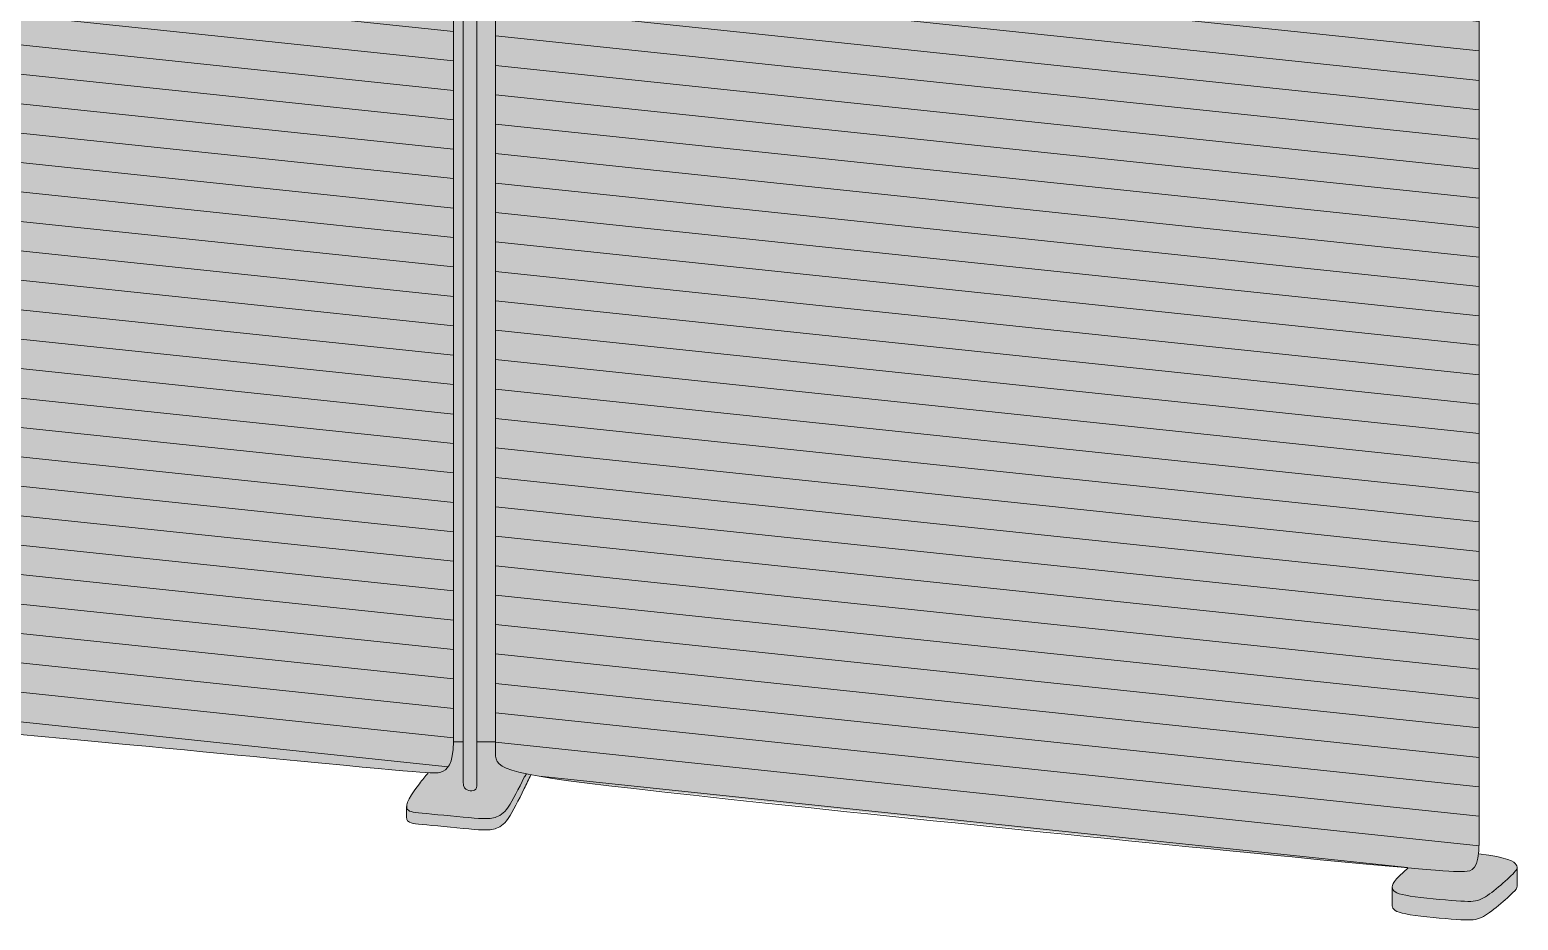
# Model space of a CAD drawing. Header units: millimetres. Extents: x -23380 to 52531, y -5628 to 1041.
# Drawn here: x 44306 to 45436, y -5611 to -4935 of the extents above; entities that cross this region are included whole.
import ezdxf

# ---------------------------------------------------------------- set-up
doc = ezdxf.new("R2010")
doc.units = ezdxf.units.MM
for name, color, linetype, lineweight in [('drawing', 7, 'Continuous', 5), ('hatch', 9, 'Continuous', 5), ('ropes', 7, 'Continuous', 0)]:
    doc.layers.add(name, color=color, linetype=linetype, lineweight=lineweight)

msp = doc.modelspace()

# ---------------------------------------------------------------- hatches: boundary and pattern name
at = {"layer": 'hatch'}
for points in [[(44627.6, -4338.4), (44627.6, -5475.7), (44627.5, -5477.3), (44627.5, -5478.8), (44627.4, -5480.2), (44627.3, -5481.6), (44627.2, -5482.9), (44627.1, -5484.1), (44626.9, -5485.3), (44626.7, -5486.3), (44626.5, -5487.4), (44626.3, -5488.3), (44626, -5489.3), (44625.9, -5489.7), (44625.8, -5490.1), (44625.6, -5490.5), (44625.5, -5490.9), (44625.3, -5491.3), (44625.2, -5491.7), (44625, -5492), (44624.9, -5492.4), (44624.7, -5492.7), (44624.5, -5493), (44624.4, -5493.4), (44624.2, -5493.7), (44624, -5493.9), (44623.8, -5494.2), (44623.6, -5494.5), (44623.5, -5494.8), (44623.3, -5495), (44623.1, -5495.2), (44622.9, -5495.5), (44622.7, -5495.7), (44622.5, -5495.9), (44622.3, -5496.1), (44622.1, -5496.3), (44621.9, -5496.5), (44621.7, -5496.7), (44621.5, -5496.8), (44621.2, -5497), (44621, -5497.1), (44620.8, -5497.3), (44620.6, -5497.4), (44620.4, -5497.6), (44620.2, -5497.7), (44619.9, -5497.8), (44619.7, -5497.9), (44619.5, -5498.1), (44619.3, -5498.2), (44619.1, -5498.3), (44618.8, -5498.4), (44618.4, -5498.5), (44617.9, -5498.7), (44617.6, -5498.8), (44617.3, -5498.9), (44617.2, -5498.9), (44617, -5499), (44616.8, -5499), (44616.6, -5499.1), (44616.5, -5499.1), (44616.3, -5499.1), (44616.1, -5499.2), (44615.9, -5499.2), (44615.4, -5499.3), (44614.9, -5499.3), (44614.4, -5499.3), (44613.8, -5499.4), (44613.1, -5499.4), (44612.3, -5499.4), (44610.6, -5499.3), (44608.5, -5499.2), (44595.7, -5498.3), (43893, -5431.8), (43889.9, -5431.5), (43887.6, -5431.1), (43886.8, -5431), (43886.1, -5430.9), (43885.8, -5430.8), (43885.6, -5430.7), (43885.3, -5430.7), (43885.1, -5430.6), (43885, -5430.6), (43885, -5430.5), (43884.9, -5430.5), (43884.8, -5430.5), (43884.7, -5430.5), (43884.7, -5430.4), (43884.6, -5430.4), (43884.6, -5430.4), (43884.5, -5430.3), (43884.4, -5430.3), (43884.4, -5430.3), (43884.4, -5430.2), (43884.3, -5430.2), (43884.3, -5430.2), (43884.2, -5430.1), (43884.2, -5430.1), (43884.1, -5430), (43884, -5430), (43884, -5429.9), (43883.9, -5429.8), (43883.8, -5429.7), (43883.7, -5429.6), (43883.7, -5429.5), (43883.6, -5429.5), (43883.6, -5429.4), (43883.5, -5429.3), (43883.4, -5429.2), (43883.4, -5429.1), (43883.3, -5429), (43883.3, -5428.8), (43883.2, -5428.7), (43883.2, -5428.6), (43883.2, -5428.5), (43883.1, -5428.4), (43883.1, -5428.2), (43883, -5428.1), (43883, -5427.9), (43883, -5427.8), (43882.9, -5427.5), (43882.8, -5427.1), (43882.8, -5426.8), (43882.7, -5426.4), (43882.7, -5426), (43882.6, -5425.1), (43882.6, -5424.1), (43882.5, -5421.7), (43882.5, -5415.2), (43882.5, -4277), (43884.1, -4277.3), (43885.3, -4277.5), (43886.6, -4277.7), (43890.8, -4278.1), (44611.9, -4340.3), (44617.6, -4340.6), (44619.3, -4340.6), (44619.9, -4340.6), (44620.5, -4340.6), (44620.9, -4340.6), (44621.3, -4340.6), (44621.6, -4340.5), (44621.9, -4340.5), (44622.4, -4340.4), (44622.8, -4340.3), (44623.2, -4340.3), (44623.6, -4340.2), (44624, -4340), (44624.4, -4339.9), (44624.8, -4339.8), (44625.1, -4339.7), (44625.5, -4339.5), (44625.8, -4339.4), (44626.1, -4339.2), (44626.4, -4339.1), (44626.6, -4339), (44626.7, -4338.9), (44626.9, -4338.8), (44627, -4338.7), (44627.2, -4338.6), (44627.3, -4338.5), (44627.4, -4338.4)], [(44635, -4348.2), (44635, -5475.7), (44627.6, -5475.7), (44627.6, -4347.5)], [(44645.3, -4349.2), (44645.3, -5509), (44645.3, -5509.2), (44645.3, -5509.5), (44645.3, -5509.6), (44645.3, -5509.7), (44645.3, -5509.8), (44645.3, -5509.9), (44645.3, -5510), (44645.2, -5510.1), (44645.2, -5510.1), (44645.2, -5510.2), (44645.2, -5510.3), (44645.2, -5510.4), (44645.1, -5510.5), (44645.1, -5510.6), (44645.1, -5510.7), (44645.1, -5510.7), (44645, -5510.8), (44645, -5510.9), (44645, -5511), (44645, -5511), (44644.9, -5511.1), (44644.9, -5511.2), (44644.8, -5511.2), (44644.8, -5511.3), (44644.8, -5511.4), (44644.7, -5511.4), (44644.7, -5511.5), (44644.7, -5511.5), (44644.6, -5511.6), (44644.6, -5511.6), (44644.5, -5511.7), (44644.5, -5511.7), (44644.4, -5511.8), (44644.4, -5511.8), (44644.3, -5511.9), (44644.3, -5511.9), (44644.2, -5512), (44644.2, -5512), (44644.1, -5512.1), (44644.1, -5512.1), (44644, -5512.1), (44644, -5512.2), (44643.9, -5512.2), (44643.8, -5512.2), (44643.8, -5512.3), (44643.7, -5512.3), (44643.7, -5512.3), (44643.6, -5512.4), (44643.5, -5512.4), (44643.5, -5512.4), (44643.4, -5512.4), (44643.4, -5512.5), (44643.2, -5512.5), (44643.1, -5512.6), (44643, -5512.6), (44642.8, -5512.6), (44642.7, -5512.7), (44642.6, -5512.7), (44642.4, -5512.7), (44642.3, -5512.7), (44642.2, -5512.8), (44642, -5512.8), (44641.9, -5512.8), (44641.8, -5512.8), (44641.6, -5512.8), (44641.5, -5512.8), (44641.3, -5512.8), (44641.2, -5512.8), (44641, -5512.8), (44640.9, -5512.8), (44640.7, -5512.8), (44640.5, -5512.8), (44640.2, -5512.7), (44639.9, -5512.7), (44639.6, -5512.6), (44639.3, -5512.6), (44639, -5512.5), (44638.7, -5512.4), (44638.4, -5512.3), (44638.1, -5512.2), (44637.8, -5512.1), (44637.7, -5512.1), (44637.5, -5512), (44637.4, -5511.9), (44637.3, -5511.9), (44637.2, -5511.9), (44637.2, -5511.8), (44637.1, -5511.8), (44637, -5511.8), (44637, -5511.7), (44636.9, -5511.7), (44636.8, -5511.6), (44636.8, -5511.6), (44636.7, -5511.5), (44636.6, -5511.5), (44636.6, -5511.4), (44636.5, -5511.4), (44636.4, -5511.3), (44636.4, -5511.2), (44636.3, -5511.2), (44636.3, -5511.1), (44636.2, -5511), (44636.1, -5510.9), (44636.1, -5510.9), (44636, -5510.8), (44636, -5510.7), (44635.9, -5510.6), (44635.9, -5510.5), (44635.8, -5510.4), (44635.8, -5510.3), (44635.7, -5510.2), (44635.7, -5510.1), (44635.6, -5510), (44635.6, -5509.9), (44635.6, -5509.8), (44635.5, -5509.7), (44635.5, -5509.5), (44635.4, -5509.4), (44635.4, -5509.3), (44635.4, -5509.1), (44635.3, -5509), (44635.3, -5508.9), (44635.2, -5508.5), (44635.2, -5508.2), (44635.1, -5507.9), (44635.1, -5507.5), (44635.1, -5507.1), (44635.1, -5506.7), (44635, -5506.3), (44635, -5505.8), (44635, -5475.7), (44635, -4348.2)], [(44645.3, -5475.7), (44645.3, -4349.2), (44659.6, -4350.7), (44659.6, -5475.7)], [(45406.5, -4409.5), (45406.5, -5550.8), (45406.5, -5553.7), (45406.4, -5556.3), (45406.2, -5558.6), (45406.1, -5559.7), (45406, -5560.8), (45405.9, -5562), (45405.7, -5563.1), (45405.5, -5564.1), (45405.3, -5565.1), (45405.1, -5566), (45405, -5566.4), (45404.8, -5566.8), (45404.7, -5567.2), (45404.6, -5567.6), (45404.5, -5568), (45404.3, -5568.3), (45404.2, -5568.7), (45404, -5569), (45403.9, -5569.3), (45403.7, -5569.6), (45403.6, -5569.9), (45403.4, -5570.1), (45403.3, -5570.4), (45403.1, -5570.6), (45402.9, -5570.9), (45402.8, -5571.1), (45402.6, -5571.3), (45402.4, -5571.5), (45402.3, -5571.7), (45402.1, -5571.9), (45402, -5572), (45401.9, -5572.1), (45401.8, -5572.1), (45401.7, -5572.2), (45401.6, -5572.3), (45401.5, -5572.4), (45401.4, -5572.4), (45401.4, -5572.5), (45401.3, -5572.6), (45401.2, -5572.6), (45401, -5572.8), (45400.8, -5572.9), (45400.6, -5573), (45400.4, -5573.1), (45400.2, -5573.2), (45400, -5573.3), (45399.8, -5573.4), (45399.6, -5573.4), (45399.4, -5573.5), (45399.2, -5573.6), (45399, -5573.6), (45398.8, -5573.7), (45398.6, -5573.7), (45398.4, -5573.8), (45398.2, -5573.8), (45398, -5573.8), (45397.8, -5573.9), (45397.4, -5573.9), (45396.9, -5574), (45395.3, -5574.1), (45393.1, -5574.2), (45392.2, -5574.2), (45389.7, -5574.1), (45386.1, -5574), (45373.9, -5573.2), (45264.5, -5563.1), (44724, -5506.4), (44702.6, -5503.4), (44693.9, -5502.1), (44686.5, -5500.7), (44683.1, -5500.1), (44679.2, -5499.2), (44675.8, -5498.4), (44674.2, -5498), (44672.8, -5497.6), (44671.4, -5497.1), (44670.2, -5496.7), (44669, -5496.3), (44667.9, -5495.9), (44666.9, -5495.4), (44666.5, -5495.2), (44666, -5495), (44665.6, -5494.8), (44665.2, -5494.5), (44664.8, -5494.3), (44664.4, -5494.1), (44664.1, -5493.9), (44663.8, -5493.6), (44663.4, -5493.4), (44663.1, -5493.2), (44662.8, -5492.9), (44662.6, -5492.7), (44662.3, -5492.5), (44662.2, -5492.3), (44662.1, -5492.2), (44662, -5492.1), (44661.9, -5492), (44661.7, -5491.9), (44661.6, -5491.7), (44661.5, -5491.6), (44661.4, -5491.5), (44661.3, -5491.4), (44661.3, -5491.2), (44661.2, -5491.1), (44661.1, -5491), (44661, -5490.8), (44660.9, -5490.7), (44660.8, -5490.6), (44660.8, -5490.5), (44660.7, -5490.3), (44660.6, -5490.2), (44660.6, -5490.1), (44660.5, -5489.9), (44660.4, -5489.8), (44660.4, -5489.7), (44660.3, -5489.5), (44660.3, -5489.4), (44660.2, -5489.1), (44660.1, -5488.8), (44660, -5488.6), (44659.9, -5488.3), (44659.9, -5488), (44659.8, -5487.7), (44659.8, -5487.4), (44659.7, -5487.1), (44659.7, -5486.8), (44659.7, -5486.5), (44659.6, -5486.2), (44659.6, -5485.5), (44659.6, -5484.9), (44659.6, -5484.2), (44659.6, -5475.7), (44659.6, -4348), (44660.3, -4348.2), (44661.1, -4348.4), (44662.8, -4348.7), (44664, -4348.8), (44665.4, -4349), (44669.5, -4349.5), (45390.7, -4411.6), (45396.3, -4411.9), (45398, -4412), (45398.7, -4412), (45399.2, -4412), (45399.7, -4412), (45400, -4411.9), (45400.4, -4411.9), (45400.7, -4411.8), (45401.1, -4411.8), (45401.6, -4411.7), (45402, -4411.6), (45402.5, -4411.5), (45402.9, -4411.4), (45403.3, -4411.2), (45403.7, -4411.1), (45404, -4411), (45404.4, -4410.8), (45404.6, -4410.7), (45404.7, -4410.7), (45404.9, -4410.6), (45405.1, -4410.5), (45405.2, -4410.4), (45405.4, -4410.3), (45405.5, -4410.2), (45405.7, -4410.1), (45405.8, -4410), (45406, -4409.9), (45406.1, -4409.8), (45406.3, -4409.7), (45406.4, -4409.6)], [(44635, -5475.7), (44635, -5505.8), (44635, -5506.3), (44635.1, -5506.7), (44635.1, -5507.1), (44635.1, -5507.5), (44635.1, -5507.9), (44635.2, -5508.2), (44635.2, -5508.5), (44635.3, -5508.9), (44635.3, -5509), (44635.4, -5509.1), (44635.4, -5509.3), (44635.4, -5509.4), (44635.5, -5509.5), (44635.5, -5509.7), (44635.6, -5509.8), (44635.6, -5509.9), (44635.6, -5510), (44635.7, -5510.1), (44635.7, -5510.2), (44635.8, -5510.3), (44635.8, -5510.4), (44635.9, -5510.5), (44635.9, -5510.6), (44636, -5510.7), (44636, -5510.8), (44636.1, -5510.9), (44636.1, -5510.9), (44636.2, -5511), (44636.3, -5511.1), (44636.3, -5511.2), (44636.4, -5511.2), (44636.4, -5511.3), (44636.5, -5511.4), (44636.6, -5511.4), (44636.6, -5511.5), (44636.7, -5511.5), (44636.8, -5511.6), (44636.8, -5511.6), (44636.9, -5511.7), (44637, -5511.7), (44637, -5511.8), (44637.1, -5511.8), (44637.2, -5511.8), (44637.2, -5511.9), (44637.3, -5511.9), (44637.4, -5511.9), (44637.5, -5512), (44637.7, -5512.1), (44637.8, -5512.1), (44638.1, -5512.2), (44638.4, -5512.3), (44638.7, -5512.4), (44639, -5512.5), (44639.3, -5512.6), (44639.6, -5512.6), (44639.9, -5512.7), (44640.2, -5512.7), (44640.5, -5512.8), (44640.7, -5512.8), (44640.9, -5512.8), (44641, -5512.8), (44641.2, -5512.8), (44641.3, -5512.8), (44641.5, -5512.8), (44641.6, -5512.8), (44641.8, -5512.8), (44641.9, -5512.8), (44642, -5512.8), (44642.2, -5512.8), (44642.3, -5512.7), (44642.4, -5512.7), (44642.6, -5512.7), (44642.7, -5512.7), (44642.8, -5512.6), (44643, -5512.6), (44643.1, -5512.6), (44643.2, -5512.5), (44643.4, -5512.5), (44643.4, -5512.4), (44643.5, -5512.4), (44643.5, -5512.4), (44643.6, -5512.4), (44643.7, -5512.3), (44643.7, -5512.3), (44643.8, -5512.3), (44643.8, -5512.2), (44643.9, -5512.2), (44644, -5512.2), (44644, -5512.1), (44644.1, -5512.1), (44644.1, -5512.1), (44644.2, -5512), (44644.2, -5512), (44644.3, -5511.9), (44644.3, -5511.9), (44644.4, -5511.8), (44644.4, -5511.8), (44644.5, -5511.7), (44644.5, -5511.7), (44644.6, -5511.6), (44644.6, -5511.6), (44644.7, -5511.5), (44644.7, -5511.5), (44644.7, -5511.4), (44644.8, -5511.4), (44644.8, -5511.3), (44644.8, -5511.2), (44644.9, -5511.2), (44644.9, -5511.1), (44645, -5511), (44645, -5511), (44645, -5510.9), (44645, -5510.8), (44645.1, -5510.7), (44645.1, -5510.7), (44645.1, -5510.6), (44645.1, -5510.5), (44645.2, -5510.4), (44645.2, -5510.3), (44645.2, -5510.2), (44645.2, -5510.1), (44645.2, -5510.1), (44645.3, -5510), (44645.3, -5509.9), (44645.3, -5509.8), (44645.3, -5509.7), (44645.3, -5509.6), (44645.3, -5509.5), (44645.3, -5509.2), (44645.3, -5509), (44645.3, -5475.7), (44659.6, -5475.7), (44659.6, -5484.2), (44659.6, -5484.9), (44659.6, -5485.5), (44659.6, -5486.2), (44659.7, -5486.5), (44659.7, -5486.8), (44659.7, -5487.1), (44659.8, -5487.4), (44659.8, -5487.7), (44659.9, -5488), (44659.9, -5488.3), (44660, -5488.6), (44660.1, -5488.8), (44660.2, -5489.1), (44660.3, -5489.4), (44660.3, -5489.5), (44660.4, -5489.7), (44660.4, -5489.8), (44660.5, -5489.9), (44660.6, -5490.1), (44660.6, -5490.2), (44660.7, -5490.3), (44660.8, -5490.5), (44660.8, -5490.6), (44660.9, -5490.7), (44661, -5490.8), (44661.1, -5491), (44661.2, -5491.1), (44661.3, -5491.2), (44661.3, -5491.4), (44661.4, -5491.5), (44661.5, -5491.6), (44661.6, -5491.7), (44661.7, -5491.9), (44661.9, -5492), (44662, -5492.1), (44662.1, -5492.2), (44662.2, -5492.3), (44662.3, -5492.5), (44662.6, -5492.7), (44662.8, -5492.9), (44663.1, -5493.2), (44663.4, -5493.4), (44663.8, -5493.6), (44664.1, -5493.9), (44664.4, -5494.1), (44664.8, -5494.3), (44665.2, -5494.5), (44665.6, -5494.8), (44666, -5495), (44666.5, -5495.2), (44666.9, -5495.4), (44667.9, -5495.9), (44669, -5496.3), (44670.2, -5496.7), (44671.4, -5497.1), (44672.8, -5497.6), (44674.2, -5498), (44675.8, -5498.4), (44679.2, -5499.2), (44683.1, -5500.1), (44681.4, -5502.6), (44675.1, -5515.2), (44673.5, -5518.1), (44672.1, -5520.7), (44671.3, -5521.9), (44670.6, -5523.1), (44669.9, -5524.2), (44669.2, -5525.2), (44668.5, -5526.1), (44668.2, -5526.6), (44667.9, -5527), (44667.5, -5527.4), (44667.2, -5527.8), (44666.9, -5528.2), (44666.5, -5528.5), (44666.2, -5528.8), (44665.9, -5529.1), (44665.6, -5529.4), (44665.3, -5529.7), (44664.9, -5530), (44664.6, -5530.3), (44664.3, -5530.5), (44664, -5530.7), (44663.7, -5531), (44663.4, -5531.2), (44663.1, -5531.4), (44662.8, -5531.5), (44662.5, -5531.7), (44662.2, -5531.9), (44661.9, -5532), (44661.6, -5532.2), (44661.3, -5532.3), (44661, -5532.4), (44660.7, -5532.6), (44660.4, -5532.7), (44659.8, -5532.9), (44659.2, -5533.1), (44658.6, -5533.3), (44658, -5533.4), (44657.7, -5533.5), (44657.4, -5533.6), (44657.1, -5533.6), (44656.8, -5533.7), (44656.4, -5533.7), (44656.1, -5533.8), (44655.4, -5533.9), (44654.6, -5533.9), (44653.7, -5534), (44652.8, -5534), (44651.8, -5534), (44649.5, -5534), (44646.6, -5533.8), (44643.3, -5533.6), (44601.1, -5529.6), (44598.8, -5529.3), (44597.8, -5529.2), (44597, -5529), (44596.6, -5528.9), (44596.2, -5528.9), (44595.8, -5528.8), (44595.5, -5528.7), (44595.2, -5528.6), (44595, -5528.5), (44594.9, -5528.5), (44594.8, -5528.4), (44594.6, -5528.4), (44594.5, -5528.3), (44594.4, -5528.2), (44594.2, -5528.2), (44594.1, -5528.1), (44594, -5528), (44593.9, -5528), (44593.8, -5527.9), (44593.7, -5527.8), (44593.6, -5527.8), (44593.5, -5527.7), (44593.4, -5527.6), (44593.3, -5527.5), (44593.2, -5527.4), (44593.1, -5527.4), (44593.1, -5527.3), (44593, -5527.2), (44592.9, -5527.1), (44592.8, -5527), (44592.7, -5526.9), (44592.7, -5526.8), (44592.7, -5526.8), (44592.6, -5526.7), (44592.6, -5526.7), (44592.6, -5526.6), (44592.5, -5526.5), (44592.5, -5526.5), (44592.5, -5526.4), (44592.4, -5526.4), (44592.4, -5526.3), (44592.4, -5526.2), (44592.4, -5526.2), (44592.3, -5526.1), (44592.3, -5526), (44592.3, -5525.9), (44592.3, -5525.9), (44592.2, -5525.8), (44592.2, -5525.7), (44592.2, -5525.7), (44592.2, -5525.6), (44592.2, -5525.5), (44592.2, -5525.4), (44592.2, -5525.3), (44592.1, -5525.2), (44592.1, -5525.2), (44592.1, -5525.1), (44592.1, -5525), (44592.1, -5524.9), (44592.1, -5524.8), (44592.1, -5524.7), (44592.1, -5524.6), (44592.1, -5524.5), (44592.1, -5524.3), (44592.1, -5524.2), (44592.2, -5524), (44592.2, -5523.9), (44592.2, -5523.8), (44592.2, -5523.6), (44592.2, -5523.5), (44592.3, -5523.3), (44592.3, -5523.1), (44592.4, -5523), (44592.4, -5522.6), (44592.6, -5522.3), (44592.7, -5521.9), (44592.8, -5521.5), (44593, -5521.1), (44593.2, -5520.7), (44593.4, -5520.2), (44593.6, -5519.7), (44593.8, -5519.3), (44594.1, -5518.8), (44594.7, -5517.7), (44595.4, -5516.5), (44596.2, -5515.3), (44597.1, -5513.9), (44598.1, -5512.5), (44599.2, -5510.9), (44601.8, -5507.5), (44608.5, -5499.2), (44610.6, -5499.3), (44612.3, -5499.4), (44613.1, -5499.4), (44613.8, -5499.4), (44614.4, -5499.3), (44614.9, -5499.3), (44615.4, -5499.3), (44615.9, -5499.2), (44616.1, -5499.2), (44616.3, -5499.1), (44616.5, -5499.1), (44616.6, -5499.1), (44616.8, -5499), (44617, -5499), (44617.2, -5498.9), (44617.3, -5498.9), (44617.6, -5498.8), (44617.9, -5498.7), (44618.4, -5498.5), (44618.8, -5498.4), (44619.1, -5498.3), (44619.3, -5498.2), (44619.5, -5498.1), (44619.7, -5497.9), (44619.9, -5497.8), (44620.2, -5497.7), (44620.4, -5497.6), (44620.6, -5497.4), (44620.8, -5497.3), (44621, -5497.1), (44621.2, -5497), (44621.5, -5496.8), (44621.7, -5496.7), (44621.9, -5496.5), (44622.1, -5496.3), (44622.3, -5496.1), (44622.5, -5495.9), (44622.7, -5495.7), (44622.9, -5495.5), (44623.1, -5495.2), (44623.3, -5495), (44623.5, -5494.8), (44623.6, -5494.5), (44623.8, -5494.2), (44624, -5493.9), (44624.2, -5493.7), (44624.4, -5493.4), (44624.5, -5493), (44624.7, -5492.7), (44624.9, -5492.4), (44625, -5492), (44625.2, -5491.7), (44625.3, -5491.3), (44625.5, -5490.9), (44625.6, -5490.5), (44625.8, -5490.1), (44625.9, -5489.7), (44626, -5489.3), (44626.3, -5488.3), (44626.5, -5487.4), (44626.7, -5486.3), (44626.9, -5485.3), (44627.1, -5484.1), (44627.2, -5482.9), (44627.3, -5481.6), (44627.4, -5480.2), (44627.5, -5478.8), (44627.5, -5477.3), (44627.6, -5475.7)], [(44683.1, -5500.1), (44686.5, -5500.7), (44681.4, -5511.1), (44675.1, -5523.8), (44673.5, -5526.6), (44672.1, -5529.3), (44671.3, -5530.5), (44670.6, -5531.7), (44669.9, -5532.8), (44669.2, -5533.8), (44668.5, -5534.7), (44668.2, -5535.2), (44667.9, -5535.6), (44667.5, -5536), (44667.2, -5536.4), (44666.9, -5536.7), (44666.5, -5537.1), (44666.2, -5537.4), (44665.9, -5537.7), (44665.6, -5538), (44665.3, -5538.3), (44664.9, -5538.6), (44664.6, -5538.9), (44664.3, -5539.1), (44664, -5539.3), (44663.7, -5539.5), (44663.4, -5539.7), (44663.1, -5539.9), (44662.8, -5540.1), (44662.5, -5540.3), (44662.2, -5540.5), (44661.9, -5540.6), (44661.6, -5540.8), (44661.3, -5540.9), (44661, -5541), (44660.7, -5541.2), (44660.4, -5541.3), (44659.8, -5541.5), (44659.2, -5541.7), (44658.6, -5541.9), (44658, -5542), (44657.7, -5542.1), (44657.4, -5542.1), (44657.1, -5542.2), (44656.8, -5542.3), (44656.4, -5542.3), (44656.1, -5542.4), (44655.4, -5542.5), (44654.6, -5542.5), (44653.7, -5542.6), (44652.8, -5542.6), (44651.8, -5542.6), (44649.5, -5542.5), (44646.6, -5542.4), (44643.3, -5542.2), (44601.1, -5538.2), (44598.8, -5537.9), (44597.8, -5537.8), (44597, -5537.6), (44596.6, -5537.5), (44596.2, -5537.4), (44595.8, -5537.4), (44595.5, -5537.3), (44595.2, -5537.2), (44595, -5537.1), (44594.9, -5537.1), (44594.8, -5537), (44594.6, -5536.9), (44594.5, -5536.9), (44594.4, -5536.8), (44594.2, -5536.8), (44594.1, -5536.7), (44594, -5536.6), (44593.9, -5536.6), (44593.8, -5536.5), (44593.7, -5536.4), (44593.6, -5536.4), (44593.5, -5536.3), (44593.4, -5536.2), (44593.3, -5536.1), (44593.2, -5536), (44593.1, -5536), (44593.1, -5535.9), (44593, -5535.8), (44592.9, -5535.7), (44592.8, -5535.6), (44592.7, -5535.5), (44592.7, -5535.4), (44592.7, -5535.4), (44592.6, -5535.3), (44592.6, -5535.3), (44592.6, -5535.2), (44592.5, -5535.1), (44592.5, -5535.1), (44592.5, -5535), (44592.4, -5534.9), (44592.4, -5534.9), (44592.4, -5534.8), (44592.4, -5534.7), (44592.3, -5534.7), (44592.3, -5534.6), (44592.3, -5534.5), (44592.3, -5534.5), (44592.2, -5534.4), (44592.2, -5534.3), (44592.2, -5534.2), (44592.2, -5534.2), (44592.2, -5534.1), (44592.2, -5534), (44592.2, -5533.9), (44592.1, -5533.8), (44592.1, -5533.8), (44592.1, -5533.7), (44592.1, -5533.6), (44592.1, -5533.5), (44592.1, -5533.4), (44592.1, -5533.3), (44592.1, -5524.8), (44592.1, -5524.9), (44592.1, -5525), (44592.1, -5525.1), (44592.1, -5525.2), (44592.1, -5525.2), (44592.1, -5525.3), (44592.2, -5525.4), (44592.2, -5525.5), (44592.2, -5525.6), (44592.2, -5525.6), (44592.2, -5525.7), (44592.2, -5525.8), (44592.3, -5525.8), (44592.3, -5525.9), (44592.3, -5526), (44592.3, -5526.1), (44592.3, -5526.1), (44592.4, -5526.2), (44592.4, -5526.3), (44592.4, -5526.3), (44592.5, -5526.4), (44592.5, -5526.4), (44592.5, -5526.5), (44592.5, -5526.6), (44592.6, -5526.6), (44592.6, -5526.7), (44592.6, -5526.7), (44592.7, -5526.8), (44592.8, -5526.9), (44592.8, -5527), (44592.9, -5527.1), (44593, -5527.2), (44593.1, -5527.3), (44593.1, -5527.4), (44593.2, -5527.4), (44593.3, -5527.5), (44593.4, -5527.6), (44593.5, -5527.7), (44593.6, -5527.8), (44593.7, -5527.8), (44593.8, -5527.9), (44593.9, -5528), (44594, -5528), (44594.1, -5528.1), (44594.2, -5528.2), (44594.4, -5528.2), (44594.5, -5528.3), (44594.6, -5528.4), (44594.8, -5528.4), (44594.9, -5528.5), (44595, -5528.5), (44595.2, -5528.6), (44595.5, -5528.7), (44595.8, -5528.8), (44596.2, -5528.9), (44596.6, -5528.9), (44597, -5529), (44597.8, -5529.2), (44598.8, -5529.3), (44601.1, -5529.6), (44643.3, -5533.6), (44646.6, -5533.8), (44649.5, -5534), (44651.8, -5534), (44652.8, -5534), (44653.7, -5534), (44654.6, -5533.9), (44655.4, -5533.9), (44656.1, -5533.8), (44656.4, -5533.7), (44656.8, -5533.7), (44657.1, -5533.6), (44657.4, -5533.6), (44657.7, -5533.5), (44658, -5533.4), (44658.6, -5533.3), (44659.2, -5533.1), (44659.8, -5532.9), (44660.4, -5532.7), (44660.7, -5532.6), (44661, -5532.4), (44661.3, -5532.3), (44661.6, -5532.2), (44661.9, -5532), (44662.2, -5531.9), (44662.5, -5531.7), (44662.8, -5531.5), (44663.1, -5531.4), (44663.4, -5531.2), (44663.7, -5531), (44664, -5530.7), (44664.3, -5530.5), (44664.6, -5530.3), (44664.9, -5530), (44665.3, -5529.7), (44665.6, -5529.4), (44665.9, -5529.1), (44666.2, -5528.8), (44666.5, -5528.5), (44666.9, -5528.2), (44667.2, -5527.8), (44667.5, -5527.4), (44667.9, -5527), (44668.2, -5526.6), (44668.5, -5526.1), (44669.2, -5525.2), (44669.9, -5524.2), (44670.6, -5523.1), (44671.3, -5521.9), (44672.1, -5520.7), (44673.5, -5518.1), (44675.1, -5515.2), (44681.4, -5502.6)], [(45352.6, -5571.4), (45373.9, -5573.2), (45386.1, -5574), (45389.7, -5574.1), (45392.2, -5574.2), (45393.1, -5574.2), (45395.3, -5574.1), (45396.9, -5574), (45397.4, -5573.9), (45397.8, -5573.9), (45398, -5573.8), (45398.2, -5573.8), (45398.4, -5573.8), (45398.6, -5573.7), (45398.8, -5573.7), (45399, -5573.6), (45399.2, -5573.6), (45399.4, -5573.5), (45399.6, -5573.4), (45399.8, -5573.4), (45400, -5573.3), (45400.2, -5573.2), (45400.4, -5573.1), (45400.6, -5573), (45400.8, -5572.9), (45401, -5572.8), (45401.2, -5572.6), (45401.3, -5572.6), (45401.4, -5572.5), (45401.4, -5572.4), (45401.5, -5572.4), (45401.6, -5572.3), (45401.7, -5572.2), (45401.8, -5572.1), (45401.9, -5572.1), (45402, -5572), (45402.1, -5571.9), (45402.3, -5571.7), (45402.4, -5571.5), (45402.6, -5571.3), (45402.8, -5571.1), (45402.9, -5570.9), (45403.1, -5570.6), (45403.3, -5570.4), (45403.4, -5570.1), (45403.6, -5569.9), (45403.7, -5569.6), (45403.9, -5569.3), (45404, -5569), (45404.2, -5568.7), (45404.3, -5568.3), (45404.5, -5568), (45404.6, -5567.6), (45404.7, -5567.2), (45404.8, -5566.8), (45405, -5566.4), (45405.1, -5566), (45405.3, -5565.1), (45405.5, -5564.1), (45405.7, -5563.1), (45405.9, -5562), (45406, -5560.8), (45413.8, -5561.8), (45417, -5562.3), (45419.9, -5562.9), (45422.5, -5563.4), (45424.7, -5564), (45425.7, -5564.2), (45426.7, -5564.5), (45427.5, -5564.8), (45428.3, -5565), (45429.1, -5565.3), (45429.7, -5565.6), (45430.3, -5565.8), (45430.9, -5566.1), (45431.2, -5566.2), (45431.4, -5566.4), (45431.7, -5566.5), (45431.9, -5566.6), (45432.1, -5566.8), (45432.3, -5566.9), (45432.5, -5567), (45432.7, -5567.2), (45432.9, -5567.3), (45433, -5567.4), (45433.2, -5567.5), (45433.3, -5567.7), (45433.5, -5567.8), (45433.6, -5567.9), (45433.7, -5568), (45433.8, -5568.1), (45434, -5568.3), (45434.1, -5568.4), (45434.2, -5568.5), (45434.2, -5568.6), (45434.3, -5568.7), (45434.4, -5568.9), (45434.5, -5569), (45434.6, -5569.1), (45434.7, -5569.2), (45434.7, -5569.4), (45434.8, -5569.5), (45434.9, -5569.6), (45434.9, -5569.8), (45435, -5569.9), (45435, -5570), (45435.1, -5570.1), (45435.1, -5570.1), (45435.1, -5570.2), (45435.1, -5570.3), (45435.2, -5570.3), (45435.2, -5570.4), (45435.2, -5570.4), (45435.2, -5570.5), (45435.2, -5570.6), (45435.2, -5570.6), (45435.2, -5570.7), (45435.2, -5570.8), (45435.3, -5570.8), (45435.3, -5570.9), (45435.3, -5570.9), (45435.3, -5571), (45435.3, -5571.1), (45435.3, -5571.1), (45435.3, -5571.2), (45435.3, -5571.3), (45435.3, -5571.3), (45435.3, -5571.4), (45435.2, -5571.5), (45435.2, -5571.5), (45435.2, -5571.6), (45435.2, -5571.7), (45435.2, -5571.7), (45435.2, -5571.8), (45435.2, -5571.9), (45435.2, -5571.9), (45435.1, -5572), (45435.1, -5572.1), (45435.1, -5572.1), (45435.1, -5572.2), (45435, -5572.3), (45435, -5572.3), (45435, -5572.4), (45434.9, -5572.5), (45434.8, -5572.7), (45434.8, -5572.8), (45434.7, -5573), (45434.6, -5573.1), (45434.5, -5573.2), (45434.4, -5573.4), (45434.3, -5573.5), (45434.2, -5573.7), (45433.9, -5574), (45433.7, -5574.3), (45433.4, -5574.6), (45432.7, -5575.3), (45432, -5576.1), (45429.4, -5578.6), (45426.2, -5581.4), (45422.8, -5584.4), (45419.3, -5587.3), (45415.9, -5590), (45414.3, -5591.2), (45412.7, -5592.3), (45411.9, -5592.8), (45411.2, -5593.3), (45410.4, -5593.7), (45409.6, -5594.2), (45408.9, -5594.6), (45408.1, -5594.9), (45407.8, -5595.1), (45407.4, -5595.3), (45407, -5595.4), (45406.6, -5595.6), (45406.3, -5595.7), (45405.9, -5595.8), (45405.5, -5595.9), (45405.1, -5596.1), (45404.8, -5596.2), (45404.4, -5596.2), (45404, -5596.3), (45403.6, -5596.4), (45403.2, -5596.5), (45402.8, -5596.5), (45402.3, -5596.6), (45401.9, -5596.7), (45401, -5596.7), (45400, -5596.8), (45399, -5596.8), (45397.8, -5596.8), (45395.3, -5596.7), (45389, -5596.4), (45371.4, -5594.9), (45362.1, -5593.9), (45357.8, -5593.4), (45354, -5592.8), (45352.3, -5592.5), (45350.7, -5592.2), (45349.3, -5591.9), (45348, -5591.6), (45346.8, -5591.3), (45346.3, -5591.1), (45345.8, -5591), (45345.3, -5590.8), (45344.8, -5590.6), (45344.4, -5590.5), (45344, -5590.3), (45343.6, -5590.1), (45343.4, -5590), (45343.3, -5589.9), (45343.1, -5589.8), (45342.9, -5589.7), (45342.8, -5589.6), (45342.6, -5589.5), (45342.5, -5589.4), (45342.4, -5589.3), (45342.2, -5589.2), (45342.1, -5589.1), (45342, -5589), (45341.9, -5588.9), (45341.8, -5588.8), (45341.6, -5588.7), (45341.5, -5588.6), (45341.4, -5588.5), (45341.4, -5588.4), (45341.3, -5588.3), (45341.2, -5588.2), (45341.1, -5588.1), (45341, -5588), (45341, -5587.9), (45340.9, -5587.8), (45340.8, -5587.6), (45340.8, -5587.5), (45340.7, -5587.4), (45340.7, -5587.3), (45340.6, -5587.2), (45340.6, -5587), (45340.6, -5586.9), (45340.5, -5586.8), (45340.5, -5586.7), (45340.5, -5586.5), (45340.4, -5586.4), (45340.4, -5586.3), (45340.4, -5586.1), (45340.4, -5586), (45340.4, -5585.9), (45340.4, -5585.8), (45340.4, -5585.7), (45340.4, -5585.6), (45340.4, -5585.4), (45340.4, -5585.3), (45340.4, -5585.2), (45340.5, -5585), (45340.5, -5584.9), (45340.5, -5584.8), (45340.6, -5584.6), (45340.6, -5584.5), (45340.6, -5584.3), (45340.7, -5584.2), (45340.7, -5584.1), (45340.8, -5583.9), (45340.9, -5583.7), (45340.9, -5583.6), (45341, -5583.4), (45341.1, -5583.3), (45341.2, -5583.1), (45341.3, -5582.9), (45341.5, -5582.6), (45341.7, -5582.2), (45342, -5581.9), (45342.2, -5581.5), (45342.5, -5581.1), (45342.9, -5580.6), (45343.2, -5580.2), (45343.6, -5579.8), (45344.5, -5578.8), (45345.5, -5577.8), (45346.6, -5576.7), (45347.9, -5575.5), (45349.3, -5574.2)], [(45435.3, -5571.2), (45435.3, -5585.2), (45435.3, -5585.3), (45435.3, -5585.4), (45435.3, -5585.4), (45435.3, -5585.5), (45435.2, -5585.6), (45435.2, -5585.6), (45435.2, -5585.7), (45435.2, -5585.8), (45435.2, -5585.8), (45435.2, -5585.9), (45435.2, -5586), (45435.1, -5586), (45435.1, -5586.1), (45435.1, -5586.2), (45435.1, -5586.2), (45435.1, -5586.3), (45435, -5586.4), (45435, -5586.5), (45435, -5586.5), (45434.9, -5586.6), (45434.9, -5586.7), (45434.8, -5586.9), (45434.7, -5587), (45434.6, -5587.2), (45434.5, -5587.3), (45434.4, -5587.5), (45434.3, -5587.6), (45434.2, -5587.8), (45434, -5588.1), (45433.7, -5588.4), (45433.4, -5588.7), (45432.7, -5589.4), (45432, -5590.2), (45429.4, -5592.7), (45426.2, -5595.5), (45422.8, -5598.5), (45419.3, -5601.4), (45415.9, -5604.1), (45414.3, -5605.3), (45412.7, -5606.4), (45411.9, -5606.9), (45411.2, -5607.4), (45410.4, -5607.8), (45409.6, -5608.3), (45408.9, -5608.7), (45408.1, -5609), (45407.8, -5609.2), (45407.4, -5609.4), (45407, -5609.5), (45406.6, -5609.7), (45406.3, -5609.8), (45405.9, -5609.9), (45405.5, -5610), (45405.1, -5610.2), (45404.8, -5610.3), (45404.4, -5610.4), (45404, -5610.4), (45403.6, -5610.5), (45403.2, -5610.6), (45402.8, -5610.7), (45402.3, -5610.7), (45401.9, -5610.8), (45401, -5610.8), (45400, -5610.9), (45399, -5610.9), (45397.8, -5610.9), (45395.3, -5610.8), (45389, -5610.5), (45371.4, -5609), (45362.1, -5608), (45357.8, -5607.5), (45354, -5606.9), (45352.3, -5606.6), (45350.7, -5606.3), (45349.3, -5606), (45348, -5605.7), (45346.8, -5605.4), (45346.3, -5605.2), (45345.8, -5605.1), (45345.3, -5604.9), (45344.8, -5604.7), (45344.4, -5604.6), (45344, -5604.4), (45343.6, -5604.2), (45343.4, -5604.1), (45343.3, -5604), (45343.1, -5603.9), (45342.9, -5603.8), (45342.8, -5603.7), (45342.6, -5603.6), (45342.5, -5603.5), (45342.4, -5603.4), (45342.2, -5603.4), (45342.1, -5603.3), (45342, -5603.2), (45341.9, -5603), (45341.8, -5602.9), (45341.6, -5602.8), (45341.5, -5602.7), (45341.4, -5602.6), (45341.4, -5602.5), (45341.3, -5602.4), (45341.2, -5602.3), (45341.1, -5602.2), (45341, -5602.1), (45341, -5602), (45340.9, -5601.9), (45340.8, -5601.7), (45340.8, -5601.6), (45340.7, -5601.5), (45340.7, -5601.4), (45340.6, -5601.3), (45340.6, -5601.1), (45340.6, -5601), (45340.5, -5600.9), (45340.5, -5600.8), (45340.5, -5600.6), (45340.5, -5600.6), (45340.4, -5600.5), (45340.4, -5600.4), (45340.4, -5600.3), (45340.4, -5600.3), (45340.4, -5600.2), (45340.4, -5600.1), (45340.4, -5600.1), (45340.4, -5600), (45340.4, -5599.9), (45340.4, -5585.9), (45340.4, -5586), (45340.4, -5586.1), (45340.4, -5586.3), (45340.4, -5586.4), (45340.5, -5586.5), (45340.5, -5586.7), (45340.5, -5586.8), (45340.6, -5586.9), (45340.6, -5587), (45340.6, -5587.2), (45340.7, -5587.3), (45340.7, -5587.4), (45340.8, -5587.5), (45340.8, -5587.6), (45340.9, -5587.8), (45341, -5587.9), (45341, -5588), (45341.1, -5588.1), (45341.2, -5588.2), (45341.3, -5588.3), (45341.4, -5588.4), (45341.4, -5588.5), (45341.5, -5588.6), (45341.6, -5588.7), (45341.8, -5588.8), (45341.9, -5588.9), (45342, -5589), (45342.1, -5589.1), (45342.2, -5589.2), (45342.4, -5589.3), (45342.5, -5589.4), (45342.6, -5589.5), (45342.8, -5589.6), (45342.9, -5589.7), (45343.1, -5589.8), (45343.3, -5589.9), (45343.4, -5590), (45343.6, -5590.1), (45344, -5590.3), (45344.4, -5590.5), (45344.8, -5590.6), (45345.3, -5590.8), (45345.8, -5591), (45346.3, -5591.1), (45346.8, -5591.3), (45348, -5591.6), (45349.3, -5591.9), (45350.7, -5592.2), (45352.3, -5592.5), (45354, -5592.8), (45357.8, -5593.4), (45362.1, -5593.9), (45371.4, -5594.9), (45389, -5596.4), (45395.3, -5596.7), (45397.8, -5596.8), (45399, -5596.8), (45400, -5596.8), (45401, -5596.7), (45401.9, -5596.7), (45402.3, -5596.6), (45402.8, -5596.5), (45403.2, -5596.5), (45403.6, -5596.4), (45404, -5596.3), (45404.4, -5596.2), (45404.8, -5596.2), (45405.1, -5596.1), (45405.5, -5595.9), (45405.9, -5595.8), (45406.3, -5595.7), (45406.6, -5595.6), (45407, -5595.4), (45407.4, -5595.3), (45407.8, -5595.1), (45408.1, -5594.9), (45408.9, -5594.6), (45409.6, -5594.2), (45410.4, -5593.7), (45411.2, -5593.3), (45411.9, -5592.8), (45412.7, -5592.3), (45414.3, -5591.2), (45415.9, -5590), (45419.3, -5587.3), (45422.8, -5584.4), (45426.2, -5581.4), (45429.4, -5578.6), (45432, -5576.1), (45432.7, -5575.3), (45433.4, -5574.6), (45433.7, -5574.3), (45433.9, -5574), (45434.2, -5573.7), (45434.3, -5573.5), (45434.4, -5573.4), (45434.5, -5573.2), (45434.6, -5573.1), (45434.7, -5573), (45434.8, -5572.8), (45434.8, -5572.7), (45434.9, -5572.5), (45435, -5572.4), (45435, -5572.3), (45435, -5572.3), (45435.1, -5572.2), (45435.1, -5572.1), (45435.1, -5572.1), (45435.1, -5572), (45435.2, -5571.9), (45435.2, -5571.9), (45435.2, -5571.8), (45435.2, -5571.7), (45435.2, -5571.7), (45435.2, -5571.6), (45435.2, -5571.5), (45435.2, -5571.5), (45435.3, -5571.4), (45435.3, -5571.3), (45435.3, -5571.3)]]:
    msp.add_hatch(color=256, dxfattribs=at).paths.add_polyline_path(points, flags=0)
at = {"layer": 'ropes', "lineweight": 0}
h = msp.add_hatch(dxfattribs=at)
h.set_pattern_fill('ANSI31', color=256, scale=7, angle=129, style=0)
h.paths.add_polyline_path([(44627.6, -4338.4), (44627.6, -5475.7), (44627.5, -5477.3), (44627.5, -5478.8), (44627.4, -5480.2), (44627.3, -5481.6), (44627.2, -5482.9), (44627.1, -5484.1), (44626.9, -5485.3), (44626.7, -5486.3), (44626.5, -5487.4), (44626.3, -5488.3), (44626, -5489.3), (44625.9, -5489.7), (44625.8, -5490.1), (44625.6, -5490.5), (44625.5, -5490.9), (44625.3, -5491.3), (44625.2, -5491.7), (44625, -5492), (44624.9, -5492.4), (44624.7, -5492.7), (44624.5, -5493), (44624.4, -5493.4), (44624.2, -5493.7), (44624, -5493.9), (44623.8, -5494.2), (44623.6, -5494.5), (44623.5, -5494.8), (44623.3, -5495), (44623.1, -5495.2), (44622.9, -5495.5), (44622.7, -5495.7), (44622.5, -5495.9), (44622.3, -5496.1), (44622.1, -5496.3), (44621.9, -5496.5), (44621.7, -5496.7), (44621.5, -5496.8), (44621.2, -5497), (44621, -5497.1), (44620.8, -5497.3), (44620.6, -5497.4), (44620.4, -5497.6), (44620.2, -5497.7), (44619.9, -5497.8), (44619.7, -5497.9), (44619.5, -5498.1), (44619.3, -5498.2), (44619.1, -5498.3), (44618.8, -5498.4), (44618.4, -5498.5), (44617.9, -5498.7), (44617.6, -5498.8), (44617.3, -5498.9), (44617.2, -5498.9), (44617, -5499), (44616.8, -5499), (44616.6, -5499.1), (44616.5, -5499.1), (44616.3, -5499.1), (44616.1, -5499.2), (44615.9, -5499.2), (44615.4, -5499.3), (44614.9, -5499.3), (44614.4, -5499.3), (44613.8, -5499.4), (44613.1, -5499.4), (44612.3, -5499.4), (44610.6, -5499.3), (44608.5, -5499.2), (44595.7, -5498.3), (43893, -5431.8), (43889.9, -5431.5), (43887.6, -5431.1), (43886.8, -5431), (43886.1, -5430.9), (43885.8, -5430.8), (43885.6, -5430.7), (43885.3, -5430.7), (43885.1, -5430.6), (43885, -5430.6), (43885, -5430.5), (43884.9, -5430.5), (43884.8, -5430.5), (43884.7, -5430.5), (43884.7, -5430.4), (43884.6, -5430.4), (43884.6, -5430.4), (43884.5, -5430.3), (43884.4, -5430.3), (43884.4, -5430.3), (43884.4, -5430.2), (43884.3, -5430.2), (43884.3, -5430.2), (43884.2, -5430.1), (43884.2, -5430.1), (43884.1, -5430), (43884, -5430), (43884, -5429.9), (43883.9, -5429.8), (43883.8, -5429.7), (43883.7, -5429.6), (43883.7, -5429.5), (43883.6, -5429.5), (43883.6, -5429.4), (43883.5, -5429.3), (43883.4, -5429.2), (43883.4, -5429.1), (43883.3, -5429), (43883.3, -5428.8), (43883.2, -5428.7), (43883.2, -5428.6), (43883.2, -5428.5), (43883.1, -5428.4), (43883.1, -5428.2), (43883, -5428.1), (43883, -5427.9), (43883, -5427.8), (43882.9, -5427.5), (43882.8, -5427.1), (43882.8, -5426.8), (43882.7, -5426.4), (43882.7, -5426), (43882.6, -5425.1), (43882.6, -5424.1), (43882.5, -5421.7), (43882.5, -5415.2), (43882.5, -4277), (43884.1, -4277.3), (43885.3, -4277.5), (43886.6, -4277.7), (43890.8, -4278.1), (44611.9, -4340.3), (44617.6, -4340.6), (44619.3, -4340.6), (44619.9, -4340.6), (44620.5, -4340.6), (44620.9, -4340.6), (44621.3, -4340.6), (44621.6, -4340.5), (44621.9, -4340.5), (44622.4, -4340.4), (44622.8, -4340.3), (44623.2, -4340.3), (44623.6, -4340.2), (44624, -4340), (44624.4, -4339.9), (44624.8, -4339.8), (44625.1, -4339.7), (44625.5, -4339.5), (44625.8, -4339.4), (44626.1, -4339.2), (44626.4, -4339.1), (44626.6, -4339), (44626.7, -4338.9), (44626.9, -4338.8), (44627, -4338.7), (44627.2, -4338.6), (44627.3, -4338.5), (44627.4, -4338.4)], flags=0)
h = msp.add_hatch(dxfattribs=at)
h.set_pattern_fill('ANSI31', color=256, scale=7, angle=129, style=0)
h.paths.add_polyline_path([(45406.5, -4409.5), (45406.5, -5550.8), (45406.5, -5553.7), (45406.4, -5556.3), (45406.2, -5558.6), (45406.1, -5559.7), (45406, -5560.8), (45405.9, -5562), (45405.7, -5563.1), (45405.5, -5564.1), (45405.3, -5565.1), (45405.1, -5566), (45405, -5566.4), (45404.8, -5566.8), (45404.7, -5567.2), (45404.6, -5567.6), (45404.5, -5568), (45404.3, -5568.3), (45404.2, -5568.7), (45404, -5569), (45403.9, -5569.3), (45403.7, -5569.6), (45403.6, -5569.9), (45403.4, -5570.1), (45403.3, -5570.4), (45403.1, -5570.6), (45402.9, -5570.9), (45402.8, -5571.1), (45402.6, -5571.3), (45402.4, -5571.5), (45402.3, -5571.7), (45402.1, -5571.9), (45402, -5572), (45401.9, -5572.1), (45401.8, -5572.1), (45401.7, -5572.2), (45401.6, -5572.3), (45401.5, -5572.4), (45401.4, -5572.4), (45401.4, -5572.5), (45401.3, -5572.6), (45401.2, -5572.6), (45401, -5572.8), (45400.8, -5572.9), (45400.6, -5573), (45400.4, -5573.1), (45400.2, -5573.2), (45400, -5573.3), (45399.8, -5573.4), (45399.6, -5573.4), (45399.4, -5573.5), (45399.2, -5573.6), (45399, -5573.6), (45398.8, -5573.7), (45398.6, -5573.7), (45398.4, -5573.8), (45398.2, -5573.8), (45398, -5573.8), (45397.8, -5573.9), (45397.4, -5573.9), (45396.9, -5574), (45395.3, -5574.1), (45393.1, -5574.2), (45392.2, -5574.2), (45389.7, -5574.1), (45386.1, -5574), (45373.9, -5573.2), (45264.5, -5563.1), (44724, -5506.4), (44702.6, -5503.4), (44693.9, -5502.1), (44686.5, -5500.7), (44683.1, -5500.1), (44679.2, -5499.2), (44675.8, -5498.4), (44674.2, -5498), (44672.8, -5497.6), (44671.4, -5497.1), (44670.2, -5496.7), (44669, -5496.3), (44667.9, -5495.9), (44666.9, -5495.4), (44666.5, -5495.2), (44666, -5495), (44665.6, -5494.8), (44665.2, -5494.5), (44664.8, -5494.3), (44664.4, -5494.1), (44664.1, -5493.9), (44663.8, -5493.6), (44663.4, -5493.4), (44663.1, -5493.2), (44662.8, -5492.9), (44662.6, -5492.7), (44662.3, -5492.5), (44662.2, -5492.3), (44662.1, -5492.2), (44662, -5492.1), (44661.9, -5492), (44661.7, -5491.9), (44661.6, -5491.7), (44661.5, -5491.6), (44661.4, -5491.5), (44661.3, -5491.4), (44661.3, -5491.2), (44661.2, -5491.1), (44661.1, -5491), (44661, -5490.8), (44660.9, -5490.7), (44660.8, -5490.6), (44660.8, -5490.5), (44660.7, -5490.3), (44660.6, -5490.2), (44660.6, -5490.1), (44660.5, -5489.9), (44660.4, -5489.8), (44660.4, -5489.7), (44660.3, -5489.5), (44660.3, -5489.4), (44660.2, -5489.1), (44660.1, -5488.8), (44660, -5488.6), (44659.9, -5488.3), (44659.9, -5488), (44659.8, -5487.7), (44659.8, -5487.4), (44659.7, -5487.1), (44659.7, -5486.8), (44659.7, -5486.5), (44659.6, -5486.2), (44659.6, -5485.5), (44659.6, -5484.9), (44659.6, -5484.2), (44659.6, -5475.7), (44659.6, -4348), (44660.3, -4348.2), (44661.1, -4348.4), (44662.8, -4348.7), (44664, -4348.8), (44665.4, -4349), (44669.5, -4349.5), (45390.7, -4411.6), (45396.3, -4411.9), (45398, -4412), (45398.7, -4412), (45399.2, -4412), (45399.7, -4412), (45400, -4411.9), (45400.4, -4411.9), (45400.7, -4411.8), (45401.1, -4411.8), (45401.6, -4411.7), (45402, -4411.6), (45402.5, -4411.5), (45402.9, -4411.4), (45403.3, -4411.2), (45403.7, -4411.1), (45404, -4411), (45404.4, -4410.8), (45404.6, -4410.7), (45404.7, -4410.7), (45404.9, -4410.6), (45405.1, -4410.5), (45405.2, -4410.4), (45405.4, -4410.3), (45405.5, -4410.2), (45405.7, -4410.1), (45405.8, -4410), (45406, -4409.9), (45406.1, -4409.8), (45406.3, -4409.7), (45406.4, -4409.6)], flags=0)

# ---------------------------------------------------------------- linework, layer by layer
at = {"layer": 'drawing'}
for points in [[(44627.6, -4338.4), (44627.6, -5475.7), (44635, -5475.7)], [(44645.3, -5475.7), (44659.6, -5475.7)]]:
    msp.add_lwpolyline(points, dxfattribs=at)
for points, knots in [([(44635, -4348.2), (44635, -4734.1), (44635, -5119.9), (44635, -5505.8), (44635, -5510.8), (44638, -5512.6), (44642.9, -5513.2), (44645.4, -5511.5), (44645.3, -5509), (44645.3, -5122.4), (44645.3, -4735.8), (44645.3, -4349.2)], [-4462.531704, -4462.531704, -4462.531704, -4462.531704, 0, 0, 0, 15.439128, 30.878255, 46.317383, 46.317383, 46.317383, 4514.264455, 4514.264455, 4514.264455, 4514.264455]), ([(44659.6, -4348), (44659.6, -4726.8), (44659.6, -5105.5), (44659.6, -5484.2), (44659.6, -5497.3), (44670.1, -5503), (45380.6, -5575.5), (45394.6, -5573.8), (45406.5, -5573.8), (45406.5, -5550.8), (45406.5, -5170.4), (45406.5, -4790), (45406.5, -4409.5)], [0, 0, 0, 0, 4409.423796, 4409.423796, 4409.423796, 4898.668698, 5387.913716, 5877.158734, 6366.403752, 6366.403752, 6366.403752, 10788.519236, 10788.519236, 10788.519236, 10788.519236]), ([(43869, -5414.5), (43873.5, -5414.7), (43878, -5415), (43882.5, -5415.2), (43882.5, -5425.6), (43882.5, -5431.6), (43892.7, -5431.6), (44603.8, -5498.9), (44617.9, -5501.1), (44627.6, -5493), (44627.6, -5475.7)], [49.67174, 49.67174, 49.67174, 49.67174, 83.23754, 83.23754, 83.23754, 473.054253, 862.870967, 1252.687681, 1642.504394, 2032.321108, 2032.321108, 2032.321108, 2032.321108]), ([(44608.5, -5499.2), (44606.2, -5502), (44604, -5504.7), (44601.8, -5507.5), (44591.4, -5520.9), (44591.2, -5528.9), (44600.7, -5529.4), (44650, -5534.6), (44659.2, -5533.8), (44668.7, -5528.7), (44677.1, -5511.3), (44681.4, -5502.6), (44682, -5501.7), (44682.5, -5500.9), (44683.1, -5500.1)], [-26.427589, -26.427589, -26.427589, -26.427589, 0, 0, 0, 55.105335, 110.210669, 165.316004, 220.421338, 275.526673, 330.632008, 330.632008, 330.632008, 338.070009, 338.070009, 338.070009, 338.070009]), ([(44592.1, -5524.7), (44592.1, -5527.6), (44592.1, -5530.4), (44592.1, -5533.3), (44592.1, -5534.3), (44593.5, -5537.6), (44600.7, -5538), (44650, -5543.2), (44659.2, -5542.4), (44668.7, -5537.3), (44677.1, -5519.9), (44681.4, -5511.1), (44683.1, -5507.7), (44684.8, -5504.2), (44686.5, -5500.7)], [-21.333534, -21.333534, -21.333534, -21.333534, 0, 0, 0, 15.018823, 70.124158, 125.229492, 180.334827, 235.440161, 290.545496, 290.545496, 290.545496, 319.305647, 319.305647, 319.305647, 319.305647]), ([(45340.4, -5585.8), (45340.4, -5590.5), (45340.4, -5595.2), (45340.4, -5599.9), (45340.4, -5600.3), (45340.9, -5603.5), (45347.7, -5607.1), (45395, -5611.2), (45406.5, -5611.2), (45418.8, -5602.2), (45432.5, -5590.1), (45435.3, -5586.7), (45435.3, -5585.2), (45435.3, -5580.5), (45435.3, -5575.8), (45435.3, -5571.1)], [0, 0, 0, 0, 35.016945, 35.016945, 35.016945, 41.871983, 93.67417, 145.476357, 197.278544, 249.080731, 300.882918, 336.748017, 336.748017, 336.748017, 371.76496, 371.76496, 371.76496, 371.76496])]:
    msp.add_open_spline(points, degree=3, knots=knots, dxfattribs=at)
msp.add_open_spline([(45352.6, -5571.4), (45341.5, -5580.7), (45338.1, -5587.9), (45347.7, -5593), (45395, -5597.1), (45406.5, -5597.1), (45418.8, -5588.1), (45434, -5574.6), (45437.1, -5569.9), (45428.9, -5563.5), (45406, -5560.8)], degree=3, dxfattribs=at)

doc.saveas('drawing.dxf')
